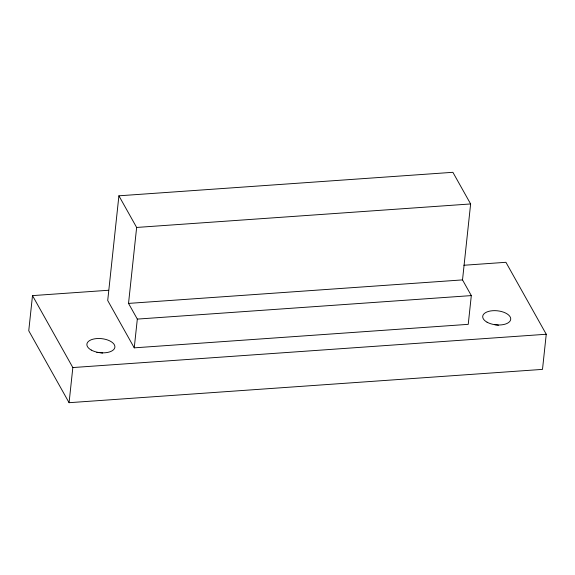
<?xml version="1.0" encoding="UTF-8"?>
<svg xmlns="http://www.w3.org/2000/svg" width="575" height="575" viewBox="0 0 575 575"><rect width="100%" height="100%" fill="white"/><g stroke="black" fill="none" stroke-linecap="round" stroke-linejoin="round"><path stroke-width="0.86" d="M108.574 290.26L32.502 295.615L28.75 330.754L69.079 402.694L542.498 369.38L546.25 334.248L505.921 262.301L463.86 265.262M69.079 402.694L72.838 367.554L32.502 295.615M118.903 195.809L107.712 300.509L134.248 347.846L468.237 324.343L471.313 295.593L462.516 279.903L470.63 203.952L452.892 172.306L118.903 195.809L136.642 227.448L128.527 303.406L137.324 319.096L134.248 347.846M136.642 227.448L470.63 203.952M128.527 303.406L462.516 279.903M137.324 319.096L471.313 295.593M72.838 367.554L546.25 334.248M96.83 352.518A14.08 7.058 6.1 0 1 102.659 353.057M494.845 324.724A14.08 7.058 6.1 0 1 498.482 325.206M91.252 350.053A14.08 7.058 6.1 0 0 114.526 348.414A14.08 7.058 6.1 0 0 96.902 338.56A14.08 7.058 6.1 0 0 91.252 350.053M487.075 322.201A14.08 7.058 6.1 0 0 510.348 320.562A14.08 7.058 6.1 0 0 492.725 310.708A14.08 7.058 6.1 0 0 487.075 322.201"/></g></svg>
